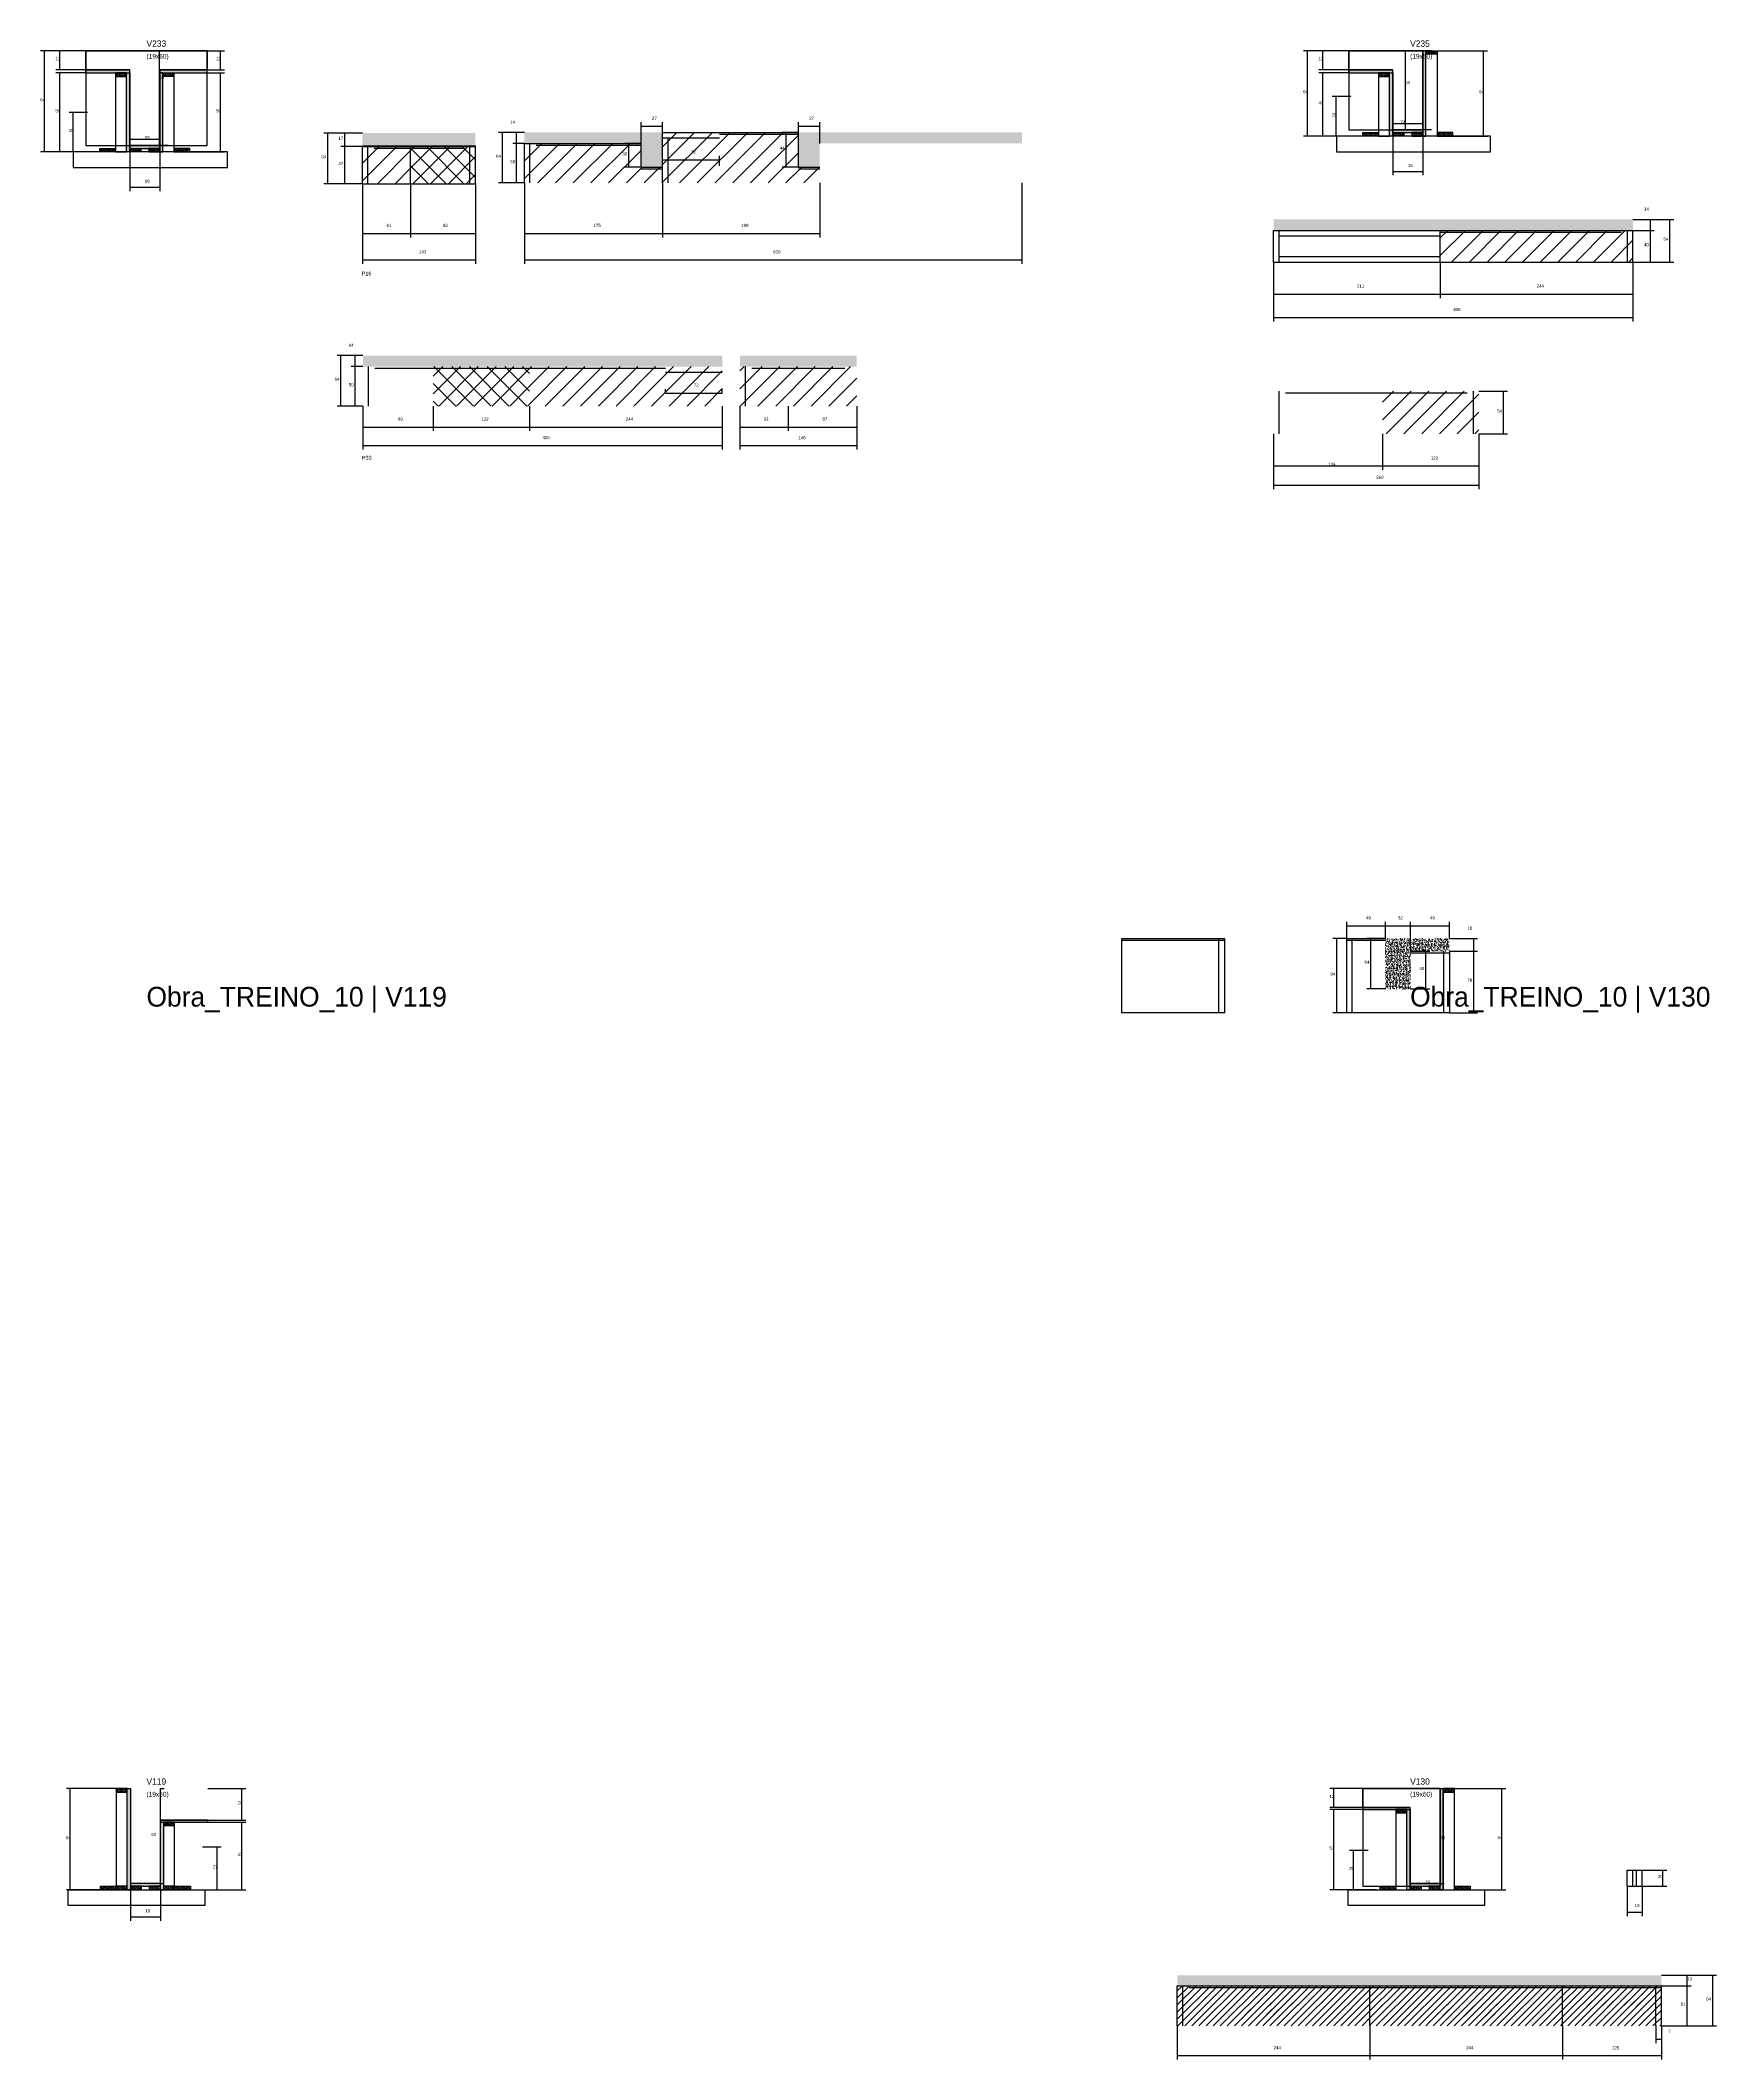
# Model space of a CAD drawing. Header units: metres. Extents: x -65046 to 21926, y -45195 to 1016.
# Drawn here: x 3066 to 5188, y -20143 to -17587 of the extents above; entities that cross this region are included whole.
import ezdxf

# ---------------------------------------------------------------- set-up
doc = ezdxf.new("R2010")
doc.units = ezdxf.units.M
for name, color, linetype in [('CONCRETO', 251, 'Continuous'), ('COTA', 241, 'Continuous'), ('Hachura', 253, 'Continuous'), ('LABEL_ID', 3, 'Continuous'), ('Madeira', 126, 'Continuous'), ('NOMENCLATURA', 7, 'Continuous'), ('Painéis', 200, 'Continuous'), ('REAPROVEITAMENTO', 251, 'Continuous'), ('SARR_2.2x7', 40, 'Continuous'), ('Texto Seção', 7, 'Continuous')]:
    doc.layers.add(name, color=color, linetype=linetype)

msp = doc.modelspace()

# ---------------------------------------------------------------- hatches: boundary and pattern name
at = {"layer": 'COTA'}
h = msp.add_hatch(dxfattribs=at)
h.set_pattern_fill('AR-CONC', scale=0.03)
h.paths.add_polyline_path([(3616.5, -17720.3), (3616.5, -17704.3), (3616.5, -17704.3), (3473.5, -17704.3), (3473.5, -17704.3), (3473.5, -17720.3), (3473.5, -17720.3), (3616.5, -17720.3)])
h = msp.add_hatch(dxfattribs=at)
h.set_pattern_fill('AR-CONC', scale=0.03)
h.paths.add_polyline_path([(3853.5, -17747.4), (3853.5, -17703.4), (3853.5, -17703.4), (3678.5, -17703.4), (3678.5, -17703.4), (3678.5, -17717.4), (3678.5, -17717.4), (3826.5, -17717.4), (3826.5, -17717.4), (3826.5, -17747.4), (3826.5, -17747.4), (3853.5, -17747.4)])
h = msp.add_hatch(dxfattribs=at)
h.set_pattern_fill('AR-CONC', scale=0.03)
h.paths.add_polyline_path([(4025.5, -17703.4), (4025.5, -17747.4), (4025.5, -17747.4), (4052.5, -17747.4), (4052.5, -17747.4), (4052.5, -17717.4), (4052.5, -17717.4), (4308.5, -17717.4), (4308.5, -17717.4), (4308.5, -17703.4), (4308.5, -17703.4), (4025.5, -17703.4)])
h = msp.add_hatch(dxfattribs=at)
h.set_pattern_fill('AR-CONC', scale=0.03)
h.paths.add_polyline_path([(5082.2, -17827.5), (5082.2, -17813.5), (5082.2, -17813.5), (4627.2, -17813.5), (4627.2, -17813.5), (4627.2, -17827.5), (4627.2, -17827.5), (5082.2, -17827.5)])
h = msp.add_hatch(dxfattribs=at)
h.set_pattern_fill('AR-CONC', scale=0.03)
h.paths.add_polyline_path([(3929, -17985.8), (3929, -17999.8), (3929, -17999.8), (3474, -17999.8), (3474, -17999.8), (3474, -17985.8), (3474, -17985.8), (3929, -17985.8)])
h = msp.add_hatch(dxfattribs=at)
h.set_pattern_fill('AR-CONC', scale=0.03)
h.paths.add_polyline_path([(4099.4, -17999.8), (4099.4, -17985.8), (4099.4, -17985.8), (3951.4, -17985.8), (3951.4, -17985.8), (3951.4, -17999.8), (3951.4, -17999.8), (4099.4, -17999.8)])
h = msp.add_hatch(dxfattribs=at)
h.set_pattern_fill('AR-CONC', scale=0.03)
h.paths.add_polyline_path([(4800.7, -18739.7), (4849.7, -18739.7), (4849.7, -18723.7), (4768.7, -18723.7), (4768.7, -18787.7), (4800.7, -18787.7)])
h = msp.add_hatch(dxfattribs=at)
h.set_pattern_fill('AR-CONC', scale=0.03)
h.paths.add_polyline_path([(4505.1, -20036.2), (4505.1, -20050.2), (4505.1, -20050.2), (5118.1, -20050.2), (5118.1, -20050.2), (5118.1, -20036.2), (5118.1, -20036.2), (4505.1, -20036.2)])
at = {"layer": 'Hachura'}
h = msp.add_hatch(color=8, dxfattribs=at)
h.dxf.hatch_style = 1
h.paths.add_polyline_path([(4820.1, -17600), (4816.1, -17600), (4816.1, -17600), (4816.1, -17708), (4816.1, -17708), (4820.1, -17708), (4820.1, -17708), (4820.1, -17600)])
h = msp.add_hatch(dxfattribs=at)
h.set_pattern_fill('ANSI31', scale=0.5)
h.paths.add_polyline_path([(4820.1, -17604.4), (4820.1, -17600), (4820.1, -17600), (4834.1, -17600), (4834.1, -17600), (4834.1, -17604.4), (4834.1, -17604.4), (4820.1, -17604.4)])
h = msp.add_hatch(color=8, dxfattribs=at)
h.dxf.hatch_style = 1
h.paths.add_polyline_path([(3178.8, -17628), (3178.8, -17624), (3178.8, -17624), (3123.2, -17624), (3123.2, -17624), (3123.2, -17628), (3123.2, -17628), (3178.8, -17628)])
h = msp.add_hatch(dxfattribs=at)
h.set_pattern_fill('ANSI31', scale=0.5)
h.paths.add_polyline_path([(3174.8, -17632.4), (3174.8, -17628), (3174.8, -17628), (3160.8, -17628), (3160.8, -17628), (3160.8, -17632.4), (3160.8, -17632.4), (3174.8, -17632.4)])
h = msp.add_hatch(color=8, dxfattribs=at)
h.dxf.hatch_style = 1
h.paths.add_polyline_path([(3174.8, -17628), (3178.8, -17628), (3178.8, -17628), (3178.8, -17728), (3178.8, -17728), (3174.8, -17728), (3174.8, -17728), (3174.8, -17628)])
h = msp.add_hatch(color=8, dxfattribs=at)
h.dxf.hatch_style = 1
h.paths.add_polyline_path([(3276.8, -17628), (3276.8, -17624), (3276.8, -17624), (3216.8, -17624), (3216.8, -17624), (3216.8, -17628), (3216.8, -17628), (3276.8, -17628)])
h = msp.add_hatch(color=8, dxfattribs=at)
h.dxf.hatch_style = 1
h.paths.add_polyline_path([(3220.8, -17628), (3216.8, -17628), (3216.8, -17628), (3216.8, -17728), (3216.8, -17728), (3220.8, -17728), (3220.8, -17728), (3220.8, -17628)])
h = msp.add_hatch(dxfattribs=at)
h.set_pattern_fill('ANSI31', scale=0.5)
h.paths.add_polyline_path([(3220.8, -17632.4), (3220.8, -17628), (3220.8, -17628), (3234.8, -17628), (3234.8, -17628), (3234.8, -17632.4), (3234.8, -17632.4), (3220.8, -17632.4)])
h = msp.add_hatch(color=8, dxfattribs=at)
h.dxf.hatch_style = 1
h.paths.add_polyline_path([(4778.1, -17628), (4778.1, -17624), (4778.1, -17624), (4722.5, -17624), (4722.5, -17624), (4722.5, -17628), (4722.5, -17628), (4778.1, -17628)])
h = msp.add_hatch(dxfattribs=at)
h.set_pattern_fill('ANSI31', scale=0.5)
h.paths.add_polyline_path([(4774.1, -17632.4), (4774.1, -17628), (4774.1, -17628), (4760.1, -17628), (4760.1, -17628), (4760.1, -17632.4), (4760.1, -17632.4), (4774.1, -17632.4)])
h = msp.add_hatch(color=8, dxfattribs=at)
h.dxf.hatch_style = 1
h.paths.add_polyline_path([(4774.1, -17628), (4778.1, -17628), (4778.1, -17628), (4778.1, -17708), (4778.1, -17708), (4774.1, -17708), (4774.1, -17708), (4774.1, -17628)])
h = msp.add_hatch(dxfattribs=at)
h.set_pattern_fill('ANSI31', scale=0.5)
h.paths.add_polyline_path([(4740.1, -17708), (4740.1, -17703.6), (4740.1, -17703.6), (4760.1, -17703.6), (4760.1, -17703.6), (4760.1, -17708), (4760.1, -17708), (4740.1, -17708)])
h = msp.add_hatch(color=8, dxfattribs=at)
h.dxf.hatch_style = 1
h.paths.add_polyline_path([(4816.1, -17703.6), (4816.1, -17700), (4816.1, -17700), (4778.1, -17700), (4778.1, -17700), (4778.1, -17703.6), (4778.1, -17703.6), (4816.1, -17703.6)])
h = msp.add_hatch(dxfattribs=at)
h.set_pattern_fill('ANSI31', scale=0.5)
h.paths.add_polyline_path([(4778.1, -17708), (4778.1, -17703.6), (4778.1, -17703.6), (4792.1, -17703.6), (4792.1, -17703.6), (4792.1, -17708), (4792.1, -17708), (4778.1, -17708)])
h = msp.add_hatch(dxfattribs=at)
h.set_pattern_fill('ANSI31', scale=0.5)
h.paths.add_polyline_path([(4816.1, -17708), (4816.1, -17703.6), (4816.1, -17703.6), (4802.1, -17703.6), (4802.1, -17703.6), (4802.1, -17708), (4802.1, -17708), (4816.1, -17708)])
h = msp.add_hatch(dxfattribs=at)
h.set_pattern_fill('ANSI31', scale=0.5)
h.paths.add_polyline_path([(4854.1, -17708), (4854.1, -17703.6), (4854.1, -17703.6), (4834.1, -17703.6), (4834.1, -17703.6), (4834.1, -17708), (4834.1, -17708), (4854.1, -17708)])
h = msp.add_hatch(dxfattribs=at)
h.set_pattern_fill('ANSI31', scale=0.5)
h.paths.add_polyline_path([(3140.8, -17728), (3140.8, -17723.6), (3140.8, -17723.6), (3160.8, -17723.6), (3160.8, -17723.6), (3160.8, -17728), (3160.8, -17728), (3140.8, -17728)])
h = msp.add_hatch(color=8, dxfattribs=at)
h.dxf.hatch_style = 1
h.paths.add_polyline_path([(3216.8, -17723.6), (3216.8, -17720), (3216.8, -17720), (3178.8, -17720), (3178.8, -17720), (3178.8, -17723.6), (3178.8, -17723.6), (3216.8, -17723.6)])
h = msp.add_hatch(dxfattribs=at)
h.set_pattern_fill('ANSI31', scale=0.5)
h.paths.add_polyline_path([(3178.8, -17728), (3178.8, -17723.6), (3178.8, -17723.6), (3192.8, -17723.6), (3192.8, -17723.6), (3192.8, -17728), (3192.8, -17728), (3178.8, -17728)])
h = msp.add_hatch(dxfattribs=at)
h.set_pattern_fill('ANSI31', scale=0.5)
h.paths.add_polyline_path([(3216.8, -17728), (3216.8, -17723.6), (3216.8, -17723.6), (3202.8, -17723.6), (3202.8, -17723.6), (3202.8, -17728), (3202.8, -17728), (3216.8, -17728)])
h = msp.add_hatch(dxfattribs=at)
h.set_pattern_fill('ANSI31', scale=0.5)
h.paths.add_polyline_path([(3254.8, -17728), (3254.8, -17723.6), (3254.8, -17723.6), (3234.8, -17723.6), (3234.8, -17723.6), (3234.8, -17728), (3234.8, -17728), (3254.8, -17728)])
h = msp.add_hatch(dxfattribs=at)
h.set_pattern_fill('ANSI31', scale=0.5)
h.paths.add_polyline_path([(3175.6, -19804.4), (3175.6, -19800), (3175.6, -19800), (3161.6, -19800), (3161.6, -19800), (3161.6, -19804.4), (3161.6, -19804.4), (3175.6, -19804.4)])
h = msp.add_hatch(color=8, dxfattribs=at)
h.dxf.hatch_style = 1
h.paths.add_polyline_path([(3175.6, -19800), (3179.6, -19800), (3179.6, -19800), (3179.6, -19928), (3179.6, -19928), (3175.6, -19928), (3175.6, -19928), (3175.6, -19800)])
h = msp.add_hatch(color=8, dxfattribs=at)
h.dxf.hatch_style = 1
h.paths.add_polyline_path([(4838, -19800), (4842, -19800), (4842, -19800), (4842, -19928), (4842, -19928), (4838, -19928), (4838, -19928), (4838, -19800)])
h = msp.add_hatch(dxfattribs=at)
h.set_pattern_fill('ANSI31', scale=0.5)
h.paths.add_polyline_path([(4856, -19804.4), (4856, -19800), (4856, -19800), (4842, -19800), (4842, -19800), (4842, -19804.4), (4842, -19804.4), (4856, -19804.4)])
h = msp.add_hatch(color=8, dxfattribs=at)
h.dxf.hatch_style = 1
h.paths.add_polyline_path([(4800, -19826.4), (4800, -19824), (4800, -19824), (4740, -19824), (4740, -19824), (4740, -19826.4), (4740, -19826.4), (4800, -19826.4)])
h = msp.add_hatch(dxfattribs=at)
h.set_pattern_fill('ANSI31', scale=0.5)
h.paths.add_polyline_path([(4796, -19830.8), (4796, -19826.4), (4796, -19826.4), (4782, -19826.4), (4782, -19826.4), (4782, -19830.8), (4782, -19830.8), (4796, -19830.8)])
h = msp.add_hatch(color=8, dxfattribs=at)
h.dxf.hatch_style = 1
h.paths.add_polyline_path([(4796, -19826.4), (4800, -19826.4), (4800, -19826.4), (4800, -19928), (4800, -19928), (4796, -19928), (4796, -19928), (4796, -19826.4)])
h = msp.add_hatch(color=8, dxfattribs=at)
h.dxf.hatch_style = 1
h.paths.add_polyline_path([(3277.6, -19842.4), (3277.6, -19840), (3277.6, -19840), (3217.6, -19840), (3217.6, -19840), (3217.6, -19842.4), (3217.6, -19842.4), (3277.6, -19842.4)])
h = msp.add_hatch(color=8, dxfattribs=at)
h.dxf.hatch_style = 1
h.paths.add_polyline_path([(3221.6, -19928), (3217.6, -19928), (3217.6, -19928), (3217.6, -19842.4), (3217.6, -19842.4), (3221.6, -19842.4), (3221.6, -19842.4), (3221.6, -19928)])
h = msp.add_hatch(dxfattribs=at)
h.set_pattern_fill('ANSI31', scale=0.5)
h.paths.add_polyline_path([(3221.6, -19842.4), (3221.6, -19846.8), (3221.6, -19846.8), (3235.6, -19846.8), (3235.6, -19846.8), (3235.6, -19842.4), (3235.6, -19842.4), (3221.6, -19842.4)])
h = msp.add_hatch(dxfattribs=at)
h.set_pattern_fill('ANSI31', scale=0.5)
h.paths.add_polyline_path([(3141.6, -19928), (3141.6, -19923.6), (3141.6, -19923.6), (3161.6, -19923.6), (3161.6, -19923.6), (3161.6, -19928), (3161.6, -19928), (3141.6, -19928)])
h = msp.add_hatch(dxfattribs=at)
h.set_pattern_fill('ANSI31', scale=0.5)
h.paths.add_polyline_path([(3175.6, -19928), (3175.6, -19923.6), (3175.6, -19923.6), (3161.6, -19923.6), (3161.6, -19923.6), (3161.6, -19928), (3161.6, -19928), (3175.6, -19928)])
h = msp.add_hatch(color=8, dxfattribs=at)
h.dxf.hatch_style = 1
h.paths.add_polyline_path([(3217.6, -19923.6), (3217.6, -19920), (3217.6, -19920), (3179.6, -19920), (3179.6, -19920), (3179.6, -19923.6), (3179.6, -19923.6), (3217.6, -19923.6)])
h = msp.add_hatch(dxfattribs=at)
h.set_pattern_fill('ANSI31', scale=0.5)
h.paths.add_polyline_path([(3179.6, -19923.6), (3179.6, -19928), (3179.6, -19928), (3193.6, -19928), (3193.6, -19928), (3193.6, -19923.6), (3193.6, -19923.6), (3179.6, -19923.6)])
h = msp.add_hatch(dxfattribs=at)
h.set_pattern_fill('ANSI31', scale=0.5)
h.paths.add_polyline_path([(3203.6, -19923.6), (3203.6, -19928), (3203.6, -19928), (3217.6, -19928), (3217.6, -19928), (3217.6, -19923.6), (3217.6, -19923.6), (3203.6, -19923.6)])
h = msp.add_hatch(dxfattribs=at)
h.set_pattern_fill('ANSI31', scale=0.5)
h.paths.add_polyline_path([(3221.6, -19923.6), (3221.6, -19928), (3221.6, -19928), (3235.6, -19928), (3235.6, -19928), (3235.6, -19923.6), (3235.6, -19923.6), (3221.6, -19923.6)])
h = msp.add_hatch(dxfattribs=at)
h.set_pattern_fill('ANSI31', scale=0.5)
h.paths.add_polyline_path([(3235.6, -19928), (3235.6, -19923.6), (3235.6, -19923.6), (3255.6, -19923.6), (3255.6, -19923.6), (3255.6, -19928), (3255.6, -19928), (3235.6, -19928)])
h = msp.add_hatch(dxfattribs=at)
h.set_pattern_fill('ANSI31', scale=0.5)
h.paths.add_polyline_path([(4762, -19928), (4762, -19923.6), (4762, -19923.6), (4782, -19923.6), (4782, -19923.6), (4782, -19928), (4782, -19928), (4762, -19928)])
h = msp.add_hatch(color=8, dxfattribs=at)
h.dxf.hatch_style = 1
h.paths.add_polyline_path([(4838, -19923.6), (4838, -19920), (4838, -19920), (4800, -19920), (4800, -19920), (4800, -19923.6), (4800, -19923.6), (4838, -19923.6)])
h = msp.add_hatch(dxfattribs=at)
h.set_pattern_fill('ANSI31', scale=0.5)
h.paths.add_polyline_path([(4800, -19928), (4800, -19923.6), (4800, -19923.6), (4814, -19923.6), (4814, -19923.6), (4814, -19928), (4814, -19928), (4800, -19928)])
h = msp.add_hatch(dxfattribs=at)
h.set_pattern_fill('ANSI31', scale=0.5)
h.paths.add_polyline_path([(4838, -19928), (4838, -19923.6), (4838, -19923.6), (4824, -19923.6), (4824, -19923.6), (4824, -19928), (4824, -19928), (4838, -19928)])
h = msp.add_hatch(dxfattribs=at)
h.set_pattern_fill('ANSI31', scale=0.5)
h.paths.add_polyline_path([(4856, -19928), (4856, -19923.6), (4856, -19923.6), (4876, -19923.6), (4876, -19923.6), (4876, -19928), (4876, -19928), (4856, -19928)])
h = msp.add_hatch(dxfattribs=at)
h.set_pattern_fill('ANSI31', scale=2)
h.paths.add_polyline_path([(4749.1, -20049.4), (4505.1, -20049.4), (4505.1, -20100.2), (4749.1, -20100.2)])
h = msp.add_hatch(dxfattribs=at)
h.set_pattern_fill('ANSI31', scale=2)
h.paths.add_polyline_path([(4993.1, -20049.4), (4749.1, -20049.4), (4749.1, -20100.2), (4993.1, -20100.2)])
h = msp.add_hatch(dxfattribs=at)
h.set_pattern_fill('ANSI31', scale=2)
h.paths.add_polyline_path([(5118.1, -20049.4), (4993.1, -20049.4), (4993.1, -20100.2), (5118.1, -20100.2)])
h = msp.add_hatch(dxfattribs=at)
h.set_pattern_fill('ANSI31', scale=2)
h.paths.add_polyline_path([(4585.7, -20086.9), (4653.3, -20086.9), (4653.3, -20086.9), (4658.8, -20071), (4658.8, -20071), (4591.2, -20071), (4591.2, -20071), (4585.7, -20086.9)])
h = msp.add_hatch(dxfattribs=at)
h.set_pattern_fill('ANSI31', scale=2)
h.paths.add_polyline_path([(4841.5, -20087.8), (4909.1, -20087.8), (4909.1, -20087.8), (4914.6, -20071.8), (4914.6, -20071.8), (4847, -20071.8), (4847, -20071.8), (4841.5, -20087.8)])
h = msp.add_hatch(dxfattribs=at)
h.set_pattern_fill('ANSI31', scale=2)
h.paths.add_polyline_path([(5021, -20085), (5088.6, -20085), (5088.6, -20085), (5094.1, -20069.1), (5094.1, -20069.1), (5026.5, -20069.1), (5026.5, -20069.1), (5021, -20085)])
at = {"layer": 'REAPROVEITAMENTO'}
h = msp.add_hatch(dxfattribs=at)
h.set_pattern_fill('ANSI31', scale=5)
h.paths.add_polyline_path([(4025.5, -17747.4), (4025.5, -17703.4), (4025.5, -17703.4), (3853.5, -17703.4), (3853.5, -17703.4), (3853.5, -17767.4), (3853.5, -17767.4), (4052.5, -17767.4), (4052.5, -17767.4), (4052.5, -17747.4), (4052.5, -17747.4), (4025.5, -17747.4)])
h = msp.add_hatch(dxfattribs=at)
h.set_pattern_fill('ANSI31', scale=5)
h.paths.add_polyline_path([(3473.5, -17768.3), (3534.5, -17768.3), (3534.5, -17768.3), (3534.5, -17721.3), (3534.5, -17721.3), (3473.5, -17721.3), (3473.5, -17721.3), (3473.5, -17768.3)])
h = msp.add_hatch(dxfattribs=at)
h.set_pattern_fill('ANSI37', scale=5)
h.paths.add_polyline_path([(3616.5, -17721.3), (3534.5, -17721.3), (3534.5, -17721.3), (3534.5, -17768.3), (3534.5, -17768.3), (3616.5, -17768.3), (3616.5, -17768.3), (3616.5, -17721.3)])
h = msp.add_hatch(dxfattribs=at)
h.set_pattern_fill('ANSI31', scale=5)
h.paths.add_polyline_path([(3826.5, -17747.4), (3826.5, -17717.4), (3826.5, -17717.4), (3678.5, -17717.4), (3678.5, -17717.4), (3678.5, -17767.4), (3678.5, -17767.4), (3853.5, -17767.4), (3853.5, -17767.4), (3853.5, -17747.4), (3853.5, -17747.4), (3826.5, -17747.4)])
h = msp.add_hatch(dxfattribs=at)
h.set_pattern_fill('ANSI31', scale=5)
h.paths.add_polyline_path([(4838.2, -17867.5), (5082.2, -17867.5), (5082.2, -17867.5), (5082.2, -17827.5), (5082.2, -17827.5), (4838.2, -17827.5), (4838.2, -17827.5), (4838.2, -17867.5)])
h = msp.add_hatch(dxfattribs=at)
h.set_pattern_fill('ANSI37', scale=5)
h.paths.add_polyline_path([(3685, -17999.8), (3563, -17999.8), (3563, -17999.8), (3563, -18049.8), (3563, -18049.8), (3685, -18049.8), (3685, -18049.8), (3685, -17999.8)])
h = msp.add_hatch(dxfattribs=at)
h.set_pattern_fill('ANSI31', scale=5)
h.paths.add_polyline_path([(3685, -18049.8), (3929, -18049.8), (3929, -18049.8), (3929, -17999.8), (3929, -17999.8), (3685, -17999.8), (3685, -17999.8), (3685, -18049.8)])
h = msp.add_hatch(dxfattribs=at)
h.set_pattern_fill('ANSI31', scale=5)
h.paths.add_polyline_path([(3951.4, -18049.8), (4099.4, -18049.8), (4099.4, -18049.8), (4099.4, -17999.8), (4099.4, -17999.8), (3951.4, -17999.8), (3951.4, -17999.8), (3951.4, -18049.8)])
h = msp.add_hatch(dxfattribs=at)
h.set_pattern_fill('ANSI31', scale=5)
h.paths.add_polyline_path([(4887.2, -18085), (4887.2, -18031), (4887.2, -18031), (4765.2, -18031), (4765.2, -18031), (4765.2, -18085), (4765.2, -18085), (4887.2, -18085)])

# ---------------------------------------------------------------- linework, layer by layer
at = {"layer": 'CONCRETO'}
for points in [[(3123.2, -17624), (3123.2, -17600), (3276.8, -17600), (3276.8, -17624), (3216.8, -17624), (3216.8, -17720), (3178.8, -17720), (3178.8, -17624)], [(3123.2, -17720), (3276.8, -17720), (3276.8, -17600), (3123.2, -17600)], [(4722.5, -17624), (4722.5, -17600), (4816.1, -17600), (4816.1, -17628), (4816.1, -17628), (4816.1, -17700), (4778.1, -17700), (4778.1, -17624)], [(4722.5, -17700), (4816.1, -17700), (4816.1, -17600), (4722.5, -17600)], [(4800, -19824), (4740, -19824), (4740, -19800), (4800, -19800), (4800, -19800), (4838, -19800), (4838, -19923.6), (4838, -19923.6), (4838, -19920), (4800, -19920)], [(4740, -19923.6), (4838, -19923.6), (4838, -19800), (4740, -19800)]]:
    msp.add_lwpolyline(points, close=True, dxfattribs=at)
at = {"layer": 'COTA'}
for p, q in [((3123.2, -17600), (3065.9, -17600)), ((3070.9, -17728), (3070.9, -17600)), ((3123.2, -17600), (3085.2, -17600)), ((3090.2, -17624), (3090.2, -17600)), ((3227.8, -17600), (3211.3, -17600)), ((3216.3, -17720), (3216.3, -17600)), ((3276.8, -17600), (3298.7, -17600)), ((3293.7, -17624), (3293.7, -17600)), ((4722.5, -17600), (4665.1, -17600)), ((4670.1, -17708), (4670.1, -17600)), ((4722.5, -17600), (4684.4, -17600)), ((4689.4, -17624), (4689.4, -17600)), ((4827.1, -17600), (4789.1, -17600)), ((4794.1, -17700), (4794.1, -17600)), ((4834.1, -17600), (4898, -17600)), ((4893, -17708), (4893, -17600)), ((3123.2, -17624), (3085.2, -17624)), ((3123.2, -17628), (3085.2, -17628)), ((3090.2, -17728), (3090.2, -17628)), ((3276.8, -17624), (3298.7, -17624)), ((3276.8, -17628), (3298.7, -17628)), ((3293.7, -17728), (3293.7, -17628)), ((4722.5, -17624), (4684.4, -17624)), ((4722.5, -17628), (4684.4, -17628)), ((4689.4, -17708), (4689.4, -17628)), ((4724.8, -17658), (4701.2, -17658)), ((4706.2, -17708), (4706.2, -17658)), ((3125.5, -17678), (3102, -17678)), ((3107, -17728), (3107, -17678)), ((4778.1, -17708), (4778.1, -17687)), ((4816.1, -17708), (4816.1, -17687)), ((3178.8, -17728), (3178.8, -17707)), ((3178.8, -17712), (3216.8, -17712)), ((3216.8, -17728), (3216.8, -17707)), ((3473.5, -17704.3), (3424.5, -17704.3)), ((3429.5, -17768.3), (3429.5, -17704.3)), ((3473.5, -17704.3), (3446.1, -17704.3)), ((3451.1, -17721.3), (3451.1, -17704.3)), ((3826.5, -17717.4), (3826.5, -17690.6)), ((3826.5, -17695.6), (3853.5, -17695.6)), ((3853.5, -17703.4), (3853.5, -17690.6)), ((4025.5, -17703.4), (4004.8, -17703.4)), ((4009.8, -17747.4), (4009.8, -17703.4)), ((4025.5, -17703.4), (4025.5, -17690.6)), ((4025.5, -17695.6), (4052.5, -17695.6)), ((4052.5, -17717.4), (4052.5, -17690.6)), ((4744.5, -17708), (4665.1, -17708)), ((4744.5, -17708), (4684.4, -17708)), ((4724.8, -17708), (4701.2, -17708)), ((4778.1, -17692), (4816.1, -17692)), ((4778.1, -17708), (4778.1, -17757.7)), ((4827.1, -17700), (4789.1, -17700)), ((4816.1, -17708), (4816.1, -17757.7)), ((4849.7, -17708), (4898, -17708)), ((3145.2, -17728), (3065.9, -17728)), ((3145.2, -17728), (3085.2, -17728)), ((3125.5, -17728), (3102, -17728)), ((3178.8, -17728), (3178.8, -17777.7)), ((3227.8, -17720), (3211.3, -17720)), ((3216.8, -17728), (3216.8, -17777.7)), ((3250.4, -17728), (3298.7, -17728)), ((3473.5, -17721.3), (3446.1, -17721.3)), ((3473.5, -17721.3), (3446.1, -17721.3)), ((3451.1, -17768.3), (3451.1, -17721.3)), ((3826.5, -17717.4), (3805.8, -17717.4)), ((3810.8, -17747.4), (3810.8, -17717.4)), ((3853.5, -17745.7), (3853.5, -17732.9)), ((3853.5, -17737.9), (3925.5, -17737.9)), ((3925.5, -17745.7), (3925.5, -17732.9)), ((3826.5, -17747.4), (3805.8, -17747.4)), ((4025.5, -17747.4), (4004.8, -17747.4)), ((4778.1, -17752.7), (4816.1, -17752.7)), ((3178.8, -17772.7), (3216.8, -17772.7)), ((3473.5, -17768.3), (3424.5, -17768.3)), ((3473.5, -17768.3), (3446.1, -17768.3)), ((3473.5, -17768.3), (3473.5, -17836.2)), ((3473.5, -17768.3), (3473.5, -17869.8)), ((3534.5, -17768.3), (3534.5, -17836.2)), ((3534.5, -17768.3), (3534.5, -17836.2)), ((3616.5, -17768.3), (3616.5, -17836.2)), ((3616.5, -17768.3), (3616.5, -17869.8)), ((3678.5, -17767.4), (3678.5, -17869.8)), ((3678.5, -17767.4), (3678.5, -17836.2)), ((3853.5, -17767.4), (3853.5, -17836.2)), ((3853.5, -17767.4), (3853.5, -17836.2)), ((4052.5, -17767.4), (4052.5, -17836.2)), ((4308.5, -17767.4), (4308.5, -17869.8)), ((5082.2, -17813.5), (5109.2, -17813.5)), ((5082.2, -17813.5), (5133.9, -17813.5)), ((5104.2, -17827.5), (5104.2, -17813.5)), ((5128.9, -17867.5), (5128.9, -17813.5)), ((3473.5, -17831.2), (3534.5, -17831.2)), ((3534.5, -17831.2), (3616.5, -17831.2)), ((3678.5, -17831.2), (3853.5, -17831.2)), ((3853.5, -17831.2), (4052.5, -17831.2)), ((5082.2, -17827.5), (5109.2, -17827.5)), ((5082.2, -17827.5), (5109.2, -17827.5)), ((5104.2, -17867.5), (5104.2, -17827.5)), ((3473.5, -17864.8), (3616.5, -17864.8)), ((3678.5, -17864.8), (4308.5, -17864.8)), ((4627.2, -17867.5), (4627.2, -17913)), ((4627.2, -17867.5), (4627.2, -17942.6)), ((4838.2, -17867.5), (4838.2, -17913)), ((4838.2, -17867.5), (4838.2, -17913)), ((5082.2, -17867.5), (5082.2, -17913)), ((5082.2, -17867.5), (5082.2, -17942.6)), ((5082.2, -17867.5), (5109.2, -17867.5)), ((5082.2, -17867.5), (5133.9, -17867.5)), ((4627.2, -17908), (4838.2, -17908)), ((4838.2, -17908), (5082.2, -17908)), ((4627.2, -17937.6), (5082.2, -17937.6)), ((4887.2, -18031), (4923.3, -18031)), ((4918.3, -18085), (4918.3, -18031)), ((3474, -18049.8), (3474, -18104.9)), ((3685, -18049.8), (3685, -18081.3)), ((3929, -18049.8), (3929, -18081.3)), ((3929, -18049.8), (3929, -18104.9)), ((3951.4, -18049.8), (3951.4, -18081.3)), ((3951.4, -18049.8), (3951.4, -18104.9)), ((4012.4, -18049.8), (4012.4, -18081.3)), ((4012.4, -18049.8), (4012.4, -18081.3)), ((4099.4, -18049.8), (4099.4, -18081.3)), ((4099.4, -18049.8), (4099.4, -18104.9)), ((3685, -18076.3), (3929, -18076.3)), ((3951.4, -18076.3), (4012.4, -18076.3)), ((4012.4, -18076.3), (4099.4, -18076.3)), ((4627.2, -18085), (4627.2, -18130.6)), ((4627.2, -18085), (4627.2, -18155.1)), ((4765.2, -18085), (4765.2, -18130.6)), ((4765.2, -18085), (4765.2, -18130.6)), ((4887.2, -18085), (4887.2, -18130.6)), ((4887.2, -18085), (4887.2, -18155.1)), ((4887.2, -18085), (4923.3, -18085)), ((3474, -18099.9), (3929, -18099.9)), ((3951.4, -18099.9), (4099.4, -18099.9)), ((4627.2, -18125.6), (4765.2, -18125.6)), ((4765.2, -18125.6), (4887.2, -18125.6)), ((4627.2, -18150.1), (4887.2, -18150.1)), ((4719.7, -18723.7), (4719.7, -18702.7)), ((4719.7, -18707.7), (4768.7, -18707.7)), ((4768.7, -18723.7), (4768.7, -18702.7)), ((4768.7, -18723.7), (4768.7, -18702.7)), ((4768.7, -18707.7), (4800.7, -18707.7)), ((4800.7, -18739.7), (4800.7, -18702.7)), ((4800.7, -18739.7), (4800.7, -18702.7)), ((4800.7, -18707.7), (4849.7, -18707.7)), ((4849.7, -18723.7), (4849.7, -18702.7)), ((4719.7, -18723.7), (4702.1, -18723.7)), ((4707.1, -18817.7), (4707.1, -18723.7)), ((4768.7, -18723.7), (4745.4, -18723.7)), ((4750.4, -18787.7), (4750.4, -18723.7)), ((4849.7, -18723.7), (4885.5, -18723.7)), ((4880.5, -18739.7), (4880.5, -18723.7)), ((4800.7, -18739.7), (4824.8, -18739.7)), ((4819.8, -18787.7), (4819.8, -18739.7)), ((4849.7, -18739.7), (4885.5, -18739.7)), ((4849.7, -18739.7), (4885.5, -18739.7)), ((4880.5, -18817.7), (4880.5, -18739.7)), ((4768.7, -18787.7), (4745.4, -18787.7)), ((4800.7, -18787.7), (4824.8, -18787.7)), ((4719.7, -18817.7), (4702.1, -18817.7)), ((4849.7, -18817.7), (4885.5, -18817.7)), ((3161.6, -19800), (3098.6, -19800)), ((3103.6, -19928), (3103.6, -19800)), ((3217.6, -19920), (3217.6, -19800)), ((3217.6, -19800), (3222.6, -19800)), ((3277.6, -19800), (3325.9, -19800)), ((3320.9, -19840), (3320.9, -19800)), ((4740, -19800), (4698.3, -19800)), ((4703.3, -19824), (4703.3, -19800)), ((4800, -19800), (4843, -19800)), ((4838, -19920), (4838, -19800)), ((4856, -19800), (4921, -19800)), ((4916, -19928), (4916, -19800)), ((4740, -19824), (4698.3, -19824)), ((4740, -19826.4), (4698.3, -19826.4)), ((4703.3, -19928), (4703.3, -19826.4)), ((3277.6, -19840), (3325.9, -19840)), ((3277.6, -19842.4), (3325.9, -19842.4)), ((3320.9, -19928), (3320.9, -19842.4)), ((3270.9, -19873.6), (3294.4, -19873.6)), ((3289.4, -19928), (3289.4, -19873.6)), ((4746.7, -19878.1), (4723.2, -19878.1)), ((4728.2, -19928), (4728.2, -19878.1)), ((5093.8, -19903.3), (5125.1, -19903.3)), ((5120.1, -19923.3), (5120.1, -19903.3)), ((3141.6, -19928), (3098.6, -19928)), ((3179.6, -19928), (3179.6, -19967.2)), ((3217.6, -19920), (3222.6, -19920)), ((3217.6, -19928), (3217.6, -19967.2)), ((3255.6, -19928), (3325.9, -19928)), ((3255.6, -19928), (3294.4, -19928)), ((4757.6, -19928), (4698.3, -19928)), ((4746.7, -19928), (4723.2, -19928)), ((4800, -19928), (4800, -19915)), ((4800, -19920), (4843, -19920)), ((4800, -19920), (4838, -19920)), ((4838, -19928), (4838, -19915)), ((4856, -19928), (4921, -19928)), ((5074.8, -19923.3), (5074.8, -19961.5)), ((5093.8, -19923.3), (5093.8, -19961.5)), ((5093.8, -19923.3), (5125.1, -19923.3)), ((3179.6, -19962.2), (3217.6, -19962.2)), ((5074.8, -19956.5), (5093.8, -19956.5)), ((5118.1, -20036.2), (5155.9, -20036.2)), ((5118.1, -20036.2), (5188.1, -20036.2)), ((5150.9, -20049.4), (5150.9, -20036.2)), ((5183.1, -20100.2), (5183.1, -20036.2)), ((5118.1, -20049.4), (5155.9, -20049.4)), ((5118.1, -20049.4), (5155.9, -20049.4)), ((5150.9, -20100.2), (5150.9, -20049.4)), ((4505.1, -20100.2), (4505.1, -20143)), ((4749.1, -20100.2), (4749.1, -20143)), ((4749.1, -20100.2), (4749.1, -20143)), ((4993.1, -20100.2), (4993.1, -20143)), ((4993.1, -20100.2), (4993.1, -20143)), ((5111.1, -20100.2), (5111.1, -20122)), ((5118.1, -20100.2), (5118.1, -20122)), ((5118.1, -20100.2), (5118.1, -20143)), ((5118.1, -20100.2), (5155.9, -20100.2)), ((5118.1, -20100.2), (5188.1, -20100.2)), ((4505.1, -20138), (4749.1, -20138)), ((4749.1, -20138), (4993.1, -20138)), ((4993.1, -20138), (5118.1, -20138)), ((5111.1, -20117), (5118.1, -20117))]:
    msp.add_line(p, q, dxfattribs=at)
at = {"layer": 'Madeira'}
for points in [[(4820.1, -17604.4), (4820.1, -17600), (4834.1, -17600), (4834.1, -17604.4)], [(4820.1, -17600), (4834.1, -17600), (4834.1, -17708), (4820.1, -17708)], [(3174.8, -17632.4), (3174.8, -17628), (3160.8, -17628), (3160.8, -17632.4)], [(3174.8, -17628), (3160.8, -17628), (3160.8, -17728), (3174.8, -17728)], [(3220.8, -17632.4), (3220.8, -17628), (3234.8, -17628), (3234.8, -17632.4)], [(3220.8, -17628), (3234.8, -17628), (3234.8, -17728), (3220.8, -17728)], [(4774.1, -17632.4), (4774.1, -17628), (4760.1, -17628), (4760.1, -17632.4)], [(4774.1, -17628), (4760.1, -17628), (4760.1, -17708), (4774.1, -17708)], [(4706.6, -17728), (4901.8, -17728), (4901.8, -17708), (4706.6, -17708)], [(4740.1, -17708), (4740.1, -17703.6), (4760.1, -17703.6), (4760.1, -17708)], [(4778.1, -17708), (4778.1, -17703.6), (4792.1, -17703.6), (4792.1, -17708)], [(4816.1, -17708), (4816.1, -17703.6), (4802.1, -17703.6), (4802.1, -17708)], [(4854.1, -17708), (4854.1, -17703.6), (4834.1, -17703.6), (4834.1, -17708)], [(3107.4, -17748), (3302.6, -17748), (3302.6, -17728), (3107.4, -17728)], [(3140.8, -17728), (3140.8, -17723.6), (3160.8, -17723.6), (3160.8, -17728)], [(3178.8, -17728), (3178.8, -17723.6), (3192.8, -17723.6), (3192.8, -17728)], [(3216.8, -17728), (3216.8, -17723.6), (3202.8, -17723.6), (3202.8, -17728)], [(3254.8, -17728), (3254.8, -17723.6), (3234.8, -17723.6), (3234.8, -17728)], [(3175.6, -19804.4), (3175.6, -19800), (3161.6, -19800), (3161.6, -19804.4)], [(3175.6, -19800), (3161.6, -19800), (3161.6, -19928), (3175.6, -19928)], [(4856, -19804.4), (4856, -19800), (4842, -19800), (4842, -19804.4)], [(4856, -19800), (4842, -19800), (4842, -19928), (4856, -19928)], [(4796, -19830.8), (4796, -19826.4), (4782, -19826.4), (4782, -19830.8)], [(4796, -19826.4), (4782, -19826.4), (4782, -19928), (4796, -19928)], [(3221.6, -19842.4), (3221.6, -19846.8), (3235.6, -19846.8), (3235.6, -19842.4)], [(3221.6, -19928), (3235.6, -19928), (3235.6, -19842.4), (3221.6, -19842.4)], [(3273.9, -19948), (3101, -19948), (3101, -19928), (3273.9, -19928)], [(3141.6, -19928), (3141.6, -19923.6), (3161.6, -19923.6), (3161.6, -19928)], [(3175.6, -19928), (3175.6, -19923.6), (3161.6, -19923.6), (3161.6, -19928)], [(3179.6, -19923.6), (3179.6, -19928), (3193.6, -19928), (3193.6, -19923.6)], [(3203.6, -19923.6), (3203.6, -19928), (3217.6, -19928), (3217.6, -19923.6)], [(3221.6, -19923.6), (3221.6, -19928), (3235.6, -19928), (3235.6, -19923.6)], [(3235.6, -19928), (3235.6, -19923.6), (3255.6, -19923.6), (3255.6, -19928)], [(4894.4, -19948), (4721.4, -19948), (4721.4, -19928), (4894.4, -19928)], [(4762, -19928), (4762, -19923.6), (4782, -19923.6), (4782, -19928)], [(4800, -19928), (4800, -19923.6), (4814, -19923.6), (4814, -19928)], [(4838, -19928), (4838, -19923.6), (4824, -19923.6), (4824, -19928)], [(4856, -19928), (4856, -19923.6), (4876, -19923.6), (4876, -19928)]]:
    msp.add_lwpolyline(points, close=True, dxfattribs=at)
at = {"layer": 'Painéis'}
for p, q in [((4816.1, -17708), (4816.1, -17600)), ((3123.2, -17624), (3178.8, -17624)), ((3123.2, -17628), (3123.2, -17624)), ((3178.8, -17628), (3178.8, -17624)), ((3178.8, -17728), (3178.8, -17628)), ((3216.8, -17624), (3276.8, -17624)), ((3216.8, -17628), (3216.8, -17624)), ((3216.8, -17728), (3216.8, -17628)), ((3276.8, -17628), (3276.8, -17624)), ((4722.5, -17624), (4778.1, -17624)), ((4722.5, -17628), (4722.5, -17624)), ((4778.1, -17628), (4778.1, -17624)), ((4778.1, -17708), (4778.1, -17628)), ((3678.5, -17703.4), (3645.9, -17703.4)), ((3650.9, -17767.4), (3650.9, -17703.4)), ((3678.5, -17703.4), (3663.7, -17703.4)), ((3668.7, -17717.4), (3668.7, -17703.4)), ((3853.5, -17703.4), (4025.5, -17703.4)), ((3853.5, -17767.4), (3853.5, -17703.4)), ((4025.5, -17747.4), (4025.5, -17703.4)), ((4778.1, -17700), (4816.1, -17700)), ((4778.1, -17703.6), (4778.1, -17700)), ((4816.1, -17703.6), (4816.1, -17700)), ((3178.8, -17720), (3216.8, -17720)), ((3178.8, -17723.6), (3178.8, -17720)), ((3216.8, -17723.6), (3216.8, -17720)), ((3473.5, -17721.3), (3616.5, -17721.3)), ((3473.5, -17768.3), (3473.5, -17721.3)), ((3534.5, -17768.3), (3534.5, -17721.3)), ((3616.5, -17768.3), (3616.5, -17721.3)), ((3678.5, -17717.4), (3663.7, -17717.4)), ((3678.5, -17717.4), (3663.7, -17717.4)), ((3668.7, -17767.4), (3668.7, -17717.4)), ((3678.5, -17717.4), (3826.5, -17717.4)), ((3678.5, -17767.4), (3678.5, -17717.4)), ((3826.5, -17747.4), (3826.5, -17717.4)), ((3826.5, -17747.4), (3853.5, -17747.4)), ((4025.5, -17747.4), (4052.5, -17747.4)), ((3473.5, -17768.3), (3616.5, -17768.3)), ((3678.5, -17767.4), (3645.9, -17767.4)), ((3678.5, -17767.4), (3663.7, -17767.4)), ((4627.2, -17827.5), (5082.2, -17827.5)), ((4627.2, -17867.5), (4627.2, -17827.5)), ((4838.2, -17867.5), (4838.2, -17827.5)), ((5082.2, -17867.5), (5082.2, -17827.5)), ((4627.2, -17867.5), (5082.2, -17867.5)), ((3474, -17985.8), (3441.3, -17985.8)), ((3446.3, -18049.8), (3446.3, -17985.8)), ((3474, -17985.8), (3459.2, -17985.8)), ((3464.2, -17999.8), (3464.2, -17985.8)), ((3474, -17999.8), (3459.2, -17999.8)), ((3474, -17999.8), (3459.2, -17999.8)), ((3464.2, -18049.8), (3464.2, -17999.8)), ((3857, -18033.4), (3857, -18028.4)), ((3857, -18033.4), (3929, -18033.4)), ((3929, -18033.4), (3929, -18028.4)), ((3474, -18049.8), (3441.3, -18049.8)), ((3474, -18049.8), (3459.2, -18049.8)), ((3474, -18049.8), (3474, -18081.3)), ((3563, -18049.8), (3563, -18081.3)), ((3563, -18049.8), (3563, -18081.3)), ((3685, -18049.8), (3685, -18081.3)), ((3474, -18076.3), (3563, -18076.3)), ((3563, -18076.3), (3685, -18076.3)), ((4842, -19928), (4842, -19800)), ((4740, -19824), (4800, -19824)), ((4800, -19928), (4800, -19826.4)), ((3217.6, -19840), (3277.6, -19840)), ((3217.6, -19928), (3217.6, -19842.4)), ((5074.8, -19903.3), (5093.8, -19903.3)), ((5074.8, -19923.3), (5074.8, -19903.3)), ((5093.8, -19923.3), (5093.8, -19903.3)), ((4800, -19920), (4838, -19920)), ((4800, -19923.6), (4800, -19920)), ((4838, -19923.6), (4838, -19920)), ((5074.8, -19923.3), (5093.8, -19923.3)), ((4505.1, -20049.4), (5118.1, -20049.4)), ((4505.1, -20100.2), (4505.1, -20049.4)), ((4749.1, -20100.2), (4749.1, -20049.4)), ((4993.1, -20100.2), (4993.1, -20049.4)), ((5118.1, -20100.2), (5118.1, -20049.4))]:
    msp.add_line(p, q, dxfattribs=at)
for points in [[(4820.1, -17600), (4816.1, -17600), (4816.1, -17708), (4820.1, -17708)], [(3178.8, -17628), (3178.8, -17624), (3123.2, -17624), (3123.2, -17628)], [(3174.8, -17628), (3178.8, -17628), (3178.8, -17728), (3174.8, -17728)], [(3276.8, -17628), (3276.8, -17624), (3216.8, -17624), (3216.8, -17628)], [(3220.8, -17628), (3216.8, -17628), (3216.8, -17728), (3220.8, -17728)], [(4778.1, -17628), (4778.1, -17624), (4722.5, -17624), (4722.5, -17628)], [(4774.1, -17628), (4778.1, -17628), (4778.1, -17708), (4774.1, -17708)], [(4816.1, -17703.6), (4816.1, -17700), (4778.1, -17700), (4778.1, -17703.6)], [(3216.8, -17723.6), (3216.8, -17720), (3178.8, -17720), (3178.8, -17723.6)], [(4434.9, -18723.7), (4564.9, -18723.7), (4564.9, -18817.7), (4434.9, -18817.7)], [(3175.6, -19800), (3179.6, -19800), (3179.6, -19928), (3175.6, -19928)], [(4838, -19800), (4842, -19800), (4842, -19928), (4838, -19928)], [(4800, -19826.4), (4800, -19824), (4740, -19824), (4740, -19826.4)], [(4796, -19826.4), (4800, -19826.4), (4800, -19928), (4796, -19928)], [(3277.6, -19842.4), (3277.6, -19840), (3217.6, -19840), (3217.6, -19842.4)], [(3221.6, -19928), (3217.6, -19928), (3217.6, -19842.4), (3221.6, -19842.4)], [(3217.6, -19923.6), (3217.6, -19920), (3179.6, -19920), (3179.6, -19923.6)], [(4838, -19923.6), (4838, -19920), (4800, -19920), (4800, -19923.6)]]:
    msp.add_lwpolyline(points, close=True, dxfattribs=at)
msp.add_lwpolyline([(4849.7, -18739.7), (4849.7, -18817.7), (4719.7, -18817.7), (4719.7, -18723.7), (4768.7, -18723.7)], dxfattribs=at)
at = {"layer": 'SARR_2.2x7'}
for p, q in [((3853.5, -17710.4), (3925.5, -17710.4)), ((3860.5, -17767.4), (3860.5, -17710.4)), ((3925.5, -17705.6), (4025.5, -17705.6)), ((3473.5, -17720.3), (3616.5, -17720.3)), ((3473.5, -17721.3), (3473.5, -17720.3)), ((3480.5, -17768.3), (3480.5, -17721.3)), ((3488.5, -17723.5), (3534.5, -17723.5)), ((3534.5, -17721.3), (3534.5, -17720.3)), ((3534.5, -17723.5), (3601.5, -17723.5)), ((3609.5, -17768.3), (3609.5, -17721.3)), ((3616.5, -17721.3), (3616.5, -17720.3)), ((3685.5, -17767.4), (3685.5, -17717.4)), ((3693.5, -17719.6), (3826.5, -17719.6)), ((3826.5, -17749.6), (3853.5, -17749.6)), ((4025.5, -17749.6), (4052.5, -17749.6)), ((4634.2, -17867.5), (4634.2, -17827.5)), ((4634.2, -17834.5), (4838.2, -17834.5)), ((4838.2, -17829.7), (5067.2, -17829.7)), ((5075.2, -17867.5), (5075.2, -17827.5)), ((4634.2, -17860.5), (4838.2, -17860.5)), ((3481, -18049.8), (3481, -17999.8)), ((3489, -18002), (3685, -18002)), ((3685, -18002), (3857, -18002)), ((3857, -18006.8), (3929, -18006.8)), ((3958.4, -18049.8), (3958.4, -17999.8)), ((3966.4, -18002), (4012.4, -18002)), ((4012.4, -18002), (4084.4, -18002)), ((4634.2, -18085), (4634.2, -18031)), ((4642.2, -18033.2), (4765.2, -18033.2)), ((4765.2, -18033.2), (4872.2, -18033.2)), ((4880.2, -18085), (4880.2, -18031)), ((4434.9, -18725.9), (4564.9, -18725.9)), ((4557.9, -18817.7), (4557.9, -18723.7)), ((4719.7, -18725.9), (4768.7, -18725.9)), ((4726.7, -18817.7), (4726.7, -18723.7)), ((4800.7, -18741.9), (4849.7, -18741.9)), ((4842.7, -18817.7), (4842.7, -18739.7)), ((5081.8, -19923.3), (5081.8, -19903.3)), ((5086.8, -19923.3), (5086.8, -19903.3)), ((4512.1, -20100.2), (4512.1, -20049.4)), ((4520.1, -20051.6), (4749.1, -20051.6)), ((4749.1, -20051.6), (4993.1, -20051.6)), ((4993.1, -20051.6), (5118.1, -20051.6)), ((5111.1, -20100.2), (5111.1, -20049.4))]:
    msp.add_line(p, q, dxfattribs=at)

# ---------------------------------------------------------------- texts
at = {"layer": 'COTA'}
for s, p in [('12', (3084.7, -17612)), ('12', (3288.2, -17612)), ('12', (4683.9, -17612)), ('60', (3216.3, -17636)), ('64', (3065.4, -17664)), ('54', (4664.6, -17654)), ('50', (4794.1, -17642.3)), ('54', (4887.5, -17654)), ('50', (3084.7, -17678)), ('50', (3288.2, -17678)), ('27', (3840, -17687.6)), ('27', (4039, -17687.6)), ('40', (4683.9, -17668)), ('25', (4700.7, -17683)), ('19', (4787.1, -17692)), ('25', (3101.5, -17703)), ('19', (3197.8, -17712)), ('17', (3443, -17712.8)), ('64', (3421.4, -17736.3)), ('30', (3802.5, -17732.4)), ('72', (3889.5, -17729.9)), ('44', (4001.7, -17725.4)), ('19', (3197.8, -17767.2)), ('47', (3443, -17744.8)), ('19', (4797.1, -17747.2)), ('14', (5096.2, -17802.4)), ('61', (3504, -17823.1)), ('82', (3575.5, -17823.1)), ('175', (3766, -17823.1)), ('199', (3953, -17823.1)), ('54', (5120.8, -17840.5)), ('143', (3545, -17856.6)), ('630', (3993.5, -17856.6)), ('40', (5096.1, -17847.5)), ('211', (4732.7, -17900)), ('244', (4960.2, -17899.9)), ('455', (4854.7, -17929.5)), ('244', (3807, -18068.2)), ('61', (3981.9, -18068.2)), ('87', (4055.9, -18068.2)), ('54', (4910.2, -18058)), ('455', (3701.5, -18091.7)), ('148', (4025.4, -18091.8)), ('138', (4696.2, -18125.6)), ('122', (4826.2, -18117.5)), ('260', (4757.2, -18142)), ('49', (4744.2, -18699.6)), ('32', (4784.7, -18699.5)), ('49', (4825.2, -18699.6)), ('16', (4872.4, -18712.7)), ('64', (4742.3, -18755.7)), ('48', (4811.7, -18763.7)), ('94', (4699, -18770.7)), ('78', (4872.5, -18778.7)), ('12', (4697.8, -19812)), ('20', (3315.4, -19820)), ('64', (3098.1, -19864)), ('60', (3206.1, -19860)), ('60', (4838, -19864)), ('64', (4910.5, -19864)), ('43', (3315.4, -19885.2)), ('51', (4697.8, -19877.2)), ('27', (3283.9, -19900.8)), ('25', (4722.7, -19903)), ('20', (5113.6, -19913.3)), ('19', (4819, -19920)), ('19', (3198.6, -19956.7)), ('19', (5084.3, -19950)), ('13', (5150.9, -20042.8)), ('64', (5175, -20068.2)), ('51', (5142.8, -20074.8)), ('7', (5126.9, -20108.9)), ('244', (4627.1, -20129.9)), ('244', (4871.1, -20129.9)), ('125', (5055.6, -20129.9))]:
    msp.add_text(s, height=4, dxfattribs=at).set_placement(p)
at = {"layer": 'LABEL_ID'}
for s, p in [('Obra_TREINO_10 | V119', (3200, -18810)), ('Obra_TREINO_10 | V130', (4800, -18810))]:
    msp.add_text(s, height=25, dxfattribs=at).set_placement(p)
at = {"layer": 'NOMENCLATURA'}
for s, p in [('P16', (3472.5, -17884.6)), ('P33', (3472.9, -18117.8))]:
    msp.add_text(s, height=5, dxfattribs=at).set_placement(p)
at = {"layer": 'Painéis'}
for s, p in [('14', (3660.6, -17692.4)), ('64', (3642.8, -17735.4)), ('50', (3660.6, -17742.4)), ('14', (3456.1, -17974.7)), ('64', (3438.2, -18017.8)), ('50', (3456.1, -18024.8)), ('72', (3893, -18025.4)), ('89', (3518.5, -18068.2)), ('122', (3624, -18068.3))]:
    msp.add_text(s, height=4, dxfattribs=at).set_placement(p)
at = {"layer": 'Texto Seção'}
for s, height, p in [('V233', 8, (3200, -17595)), ('(19x60)', 6, (3200, -17610)), ('V235', 8, (4800, -17595)), ('(19x50)', 6, (4800, -17610)), ('V119', 8, (3200, -19795)), ('(19x60)', 6, (3200, -19810)), ('V130', 8, (4800, -19795)), ('(19x60)', 6, (4800, -19810))]:
    msp.add_text(s, height=height, dxfattribs=at).set_placement(p)

doc.saveas('drawing.dxf')
